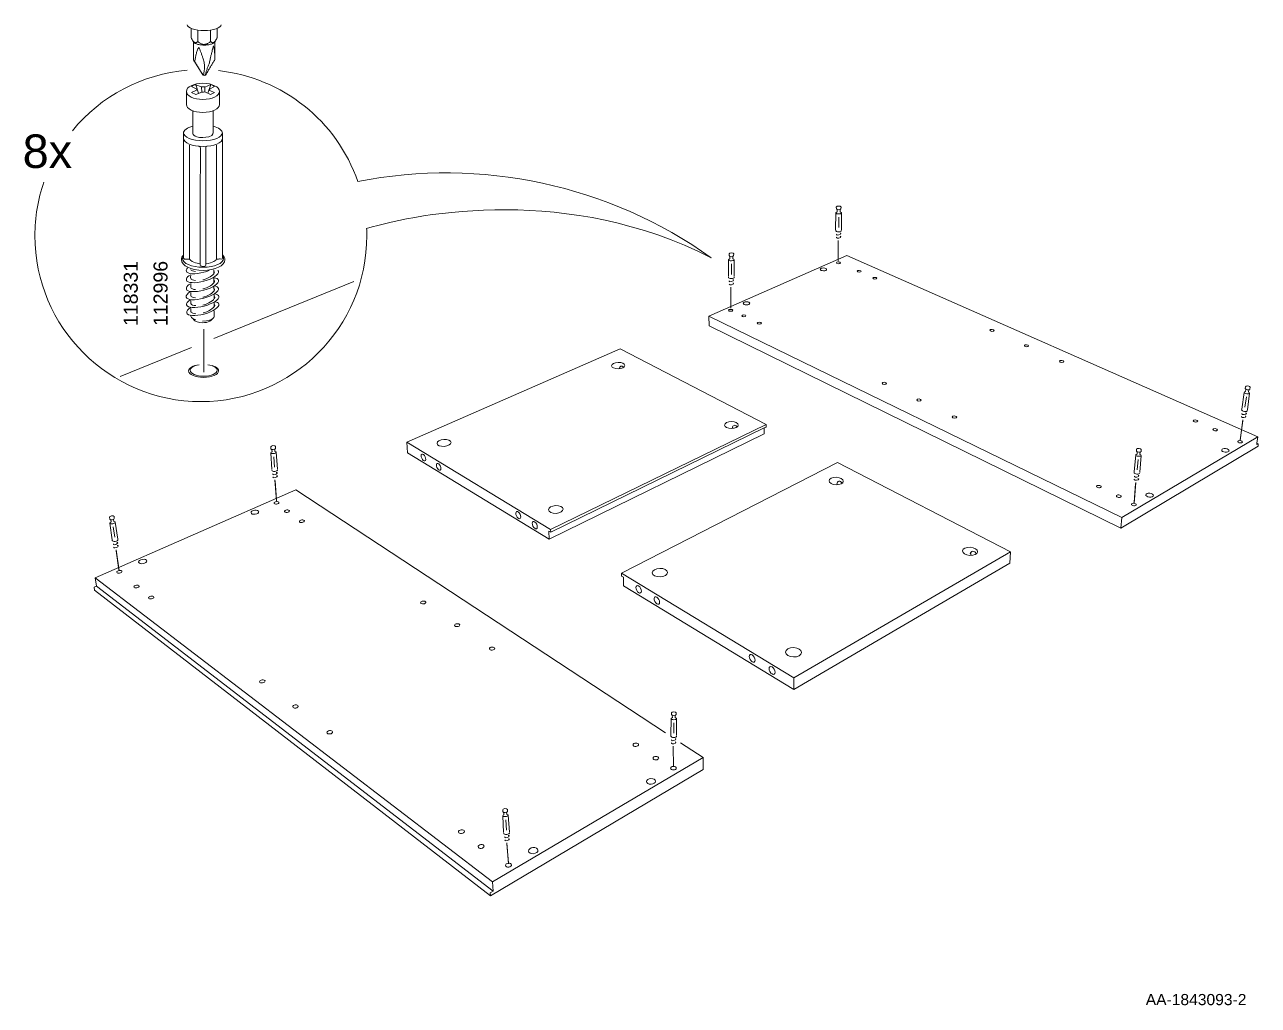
# Model space of a CAD drawing. Header units: metres. Extents: x -8.4 to 7.9, y -3.9 to 2.
# Drawn here: x 2.103 to 2.809, y 0.039 to 0.6 of the extents above; entities that cross this region are included whole.
import ezdxf

# ---------------------------------------------------------------- set-up
doc = ezdxf.new("R2010")
doc.units = ezdxf.units.M
doc.header["$MEASUREMENT"] = 0
for name, color, linetype, lineweight in [('PDF4_Geometry_Num_Penna__1', 255, 'Continuous', 18), ('PDF4_Geometry_Num_Penna__7', 7, 'Continuous', 18), ('PDF4_Text_Num_Penna__7', 7, 'Continuous', 18)]:
    doc.layers.add(name, color=color, linetype=linetype, lineweight=lineweight)
doc.styles.add('GENERATED_STYLE_2', font='')
doc.styles.get('GENERATED_STYLE_2').set_extended_font_data('Arial')

msp = doc.modelspace()

# ---------------------------------------------------------------- linework, layer by layer
at = {"layer": 'PDF4_Geometry_Num_Penna__1', "color": 255, "linetype": 'Continuous', "lineweight": 18, "flags": 128}
for points in [[(2.56829, 0.47608), (2.56831, 0.46513)], [(2.50686, 0.4493), (2.50689, 0.43835)], [(2.79984, 0.37331), (2.79841, 0.36245)], [(2.2459, 0.33892), (2.24671, 0.328)], [(2.73857, 0.33744), (2.7377, 0.32652)], [(2.15495, 0.29886), (2.15652, 0.28802)], [(2.47389, 0.18661), (2.47392, 0.17565)], [(2.37869, 0.13113), (2.37951, 0.12021)]]:
    msp.add_lwpolyline(points, dxfattribs=at)
at = {"layer": 'PDF4_Geometry_Num_Penna__7', "color": 7, "linetype": 'Continuous', "lineweight": 18, "flags": 128}
for points in [[(2.19792, 0.5926), (2.19792, 0.59793)], [(2.20163, 0.5904), (2.20163, 0.59701)], [(2.20904, 0.5904), (2.20904, 0.597)], [(2.21275, 0.5926), (2.21275, 0.59793)], [(2.19935, 0.59004), (2.19873, 0.59102)], [(2.21112, 0.58981), (2.2109, 0.58962), (2.21063, 0.58944), (2.21031, 0.58926), (2.20993, 0.5891), (2.20952, 0.58896), (2.20905, 0.58882), (2.20856, 0.5887), (2.20804, 0.58861), (2.20749, 0.58853), (2.20692, 0.58847), (2.20633, 0.58842), (2.20573, 0.58839), (2.20513, 0.58839), (2.20454, 0.58841), (2.20395, 0.58845), (2.20337, 0.5885), (2.20281, 0.58857), (2.20228, 0.58867), (2.20177, 0.58878), (2.2013, 0.58891), (2.20087, 0.58905), (2.20048, 0.58921), (2.20014, 0.58937), (2.19985, 0.58956), (2.19961, 0.58975), (2.19943, 0.58995), (2.19935, 0.59004)], [(2.21193, 0.59102), (2.21132, 0.59004)], [(2.21145, 0.59026), (2.21145, 0.58029)], [(2.20454, 0.57127), (2.19935, 0.57951)], [(2.20375, 0.56445), (2.2005, 0.56569)], [(2.2005, 0.56569), (2.20217, 0.56081)], [(2.20832, 0.56321), (2.21122, 0.56463), (2.20911, 0.56587), (2.20577, 0.56436)], [(2.20659, 0.57199), (2.20613, 0.57127)], [(2.20911, 0.56587), (2.20735, 0.5609)], [(2.19514, 0.56188), (2.19514, 0.55443)], [(2.19804, 0.56463), (2.20112, 0.56321)], [(2.20103, 0.5625), (2.19804, 0.56117)], [(2.19804, 0.56117), (2.2005, 0.56002), (2.20393, 0.56144)], [(2.20375, 0.56445), (2.20393, 0.56144)], [(2.20578, 0.56436), (2.20569, 0.56153)], [(2.20569, 0.56153), (2.20894, 0.5601), (2.21131, 0.56117)], [(2.21131, 0.56117), (2.20841, 0.56241)], [(2.21412, 0.55443), (2.21412, 0.56188)], [(2.19892, 0.55088), (2.19886, 0.54195), (2.19883, 0.53811)], [(2.21043, 0.54195), (2.21043, 0.55079)], [(2.19347, 0.53796), (2.19347, 0.46674)], [(2.21043, 0.53794), (2.21043, 0.54195)], [(2.21588, 0.46656), (2.21579, 0.53796)], [(2.19696, 0.53114), (2.1969, 0.46641)], [(2.21236, 0.53102), (2.21236, 0.46611)], [(2.20621, 0.46275), (2.20621, 0.52907)], [(2.56722, 0.49563), (2.56725, 0.49462)], [(2.56986, 0.49462), (2.5699, 0.49563)], [(2.56701, 0.49231), (2.56684, 0.48267)], [(2.56772, 0.49409), (2.56775, 0.49285)], [(2.56856, 0.48993), (2.56856, 0.48389)], [(2.56937, 0.49411), (2.56939, 0.49284)], [(2.5701, 0.49231), (2.57012, 0.48265)], [(2.56829, 0.47658), (2.56832, 0.46463)], [(2.49433, 0.43323), (2.57331, 0.46798), (2.80847, 0.36415)], [(2.50579, 0.46885), (2.50582, 0.46784)], [(2.5063, 0.46731), (2.50632, 0.46607)], [(2.50794, 0.46733), (2.50796, 0.46606)], [(2.50843, 0.46784), (2.50848, 0.46885)], [(2.21084, 0.45973), (2.21085, 0.45736)], [(2.50558, 0.46553), (2.50541, 0.45589)], [(2.50714, 0.46315), (2.50714, 0.45711)], [(2.50867, 0.46553), (2.50869, 0.45586)], [(2.19764, 0.45712), (2.1976, 0.45518)], [(2.29101, 0.45306), (2.21083, 0.42048)], [(2.21089, 0.45521), (2.21091, 0.45228)], [(2.1977, 0.45184), (2.19771, 0.44958)], [(2.19772, 0.44675), (2.19773, 0.44475)], [(2.21095, 0.45006), (2.21097, 0.44758)], [(2.211, 0.44551), (2.21102, 0.44318)], [(2.50686, 0.44979), (2.50689, 0.43785)], [(2.19774, 0.44209), (2.19775, 0.44045)], [(2.21105, 0.44093), (2.21108, 0.43865)], [(2.19776, 0.43765), (2.19777, 0.43558)], [(2.21112, 0.43619), (2.21114, 0.43337)], [(2.49433, 0.43323), (2.73063, 0.31797), (2.80847, 0.36415)], [(2.49433, 0.43323), (2.49436, 0.4276)], [(2.20508, 0.42573), (2.20508, 0.40122)], [(2.49436, 0.4276), (2.73005, 0.31177)], [(2.19816, 0.41533), (2.15723, 0.3987)], [(2.52708, 0.36972), (2.52709, 0.37123), (2.44349, 0.41451), (2.32127, 0.361)], [(2.80072, 0.38957), (2.79927, 0.38004)], [(2.80138, 0.39283), (2.80126, 0.39182)], [(2.80167, 0.39124), (2.80153, 0.39)], [(2.80378, 0.38916), (2.80252, 0.37957)], [(2.8033, 0.39104), (2.80315, 0.38977)], [(2.80385, 0.39148), (2.80403, 0.39247)], [(2.80195, 0.387), (2.80115, 0.38102)], [(2.40364, 0.31114), (2.52709, 0.37123)], [(2.40371, 0.30955), (2.526, 0.36919)], [(2.50795, 0.36928), (2.50795, 0.36932), (2.50794, 0.36935), (2.50794, 0.36938), (2.50794, 0.36942), (2.50794, 0.36946), (2.50794, 0.36949)], [(2.52597, 0.36575), (2.526, 0.36919)], [(2.526, 0.36919), (2.52708, 0.36972)], [(2.7999, 0.3738), (2.79835, 0.36196)], [(2.32127, 0.361), (2.40364, 0.31114)], [(2.32127, 0.361), (2.32175, 0.35492), (2.40286, 0.30546)], [(2.40286, 0.30546), (2.52597, 0.36575)], [(2.80801, 0.36054), (2.8079, 0.35966)], [(2.8079, 0.35966), (2.80879, 0.3602)], [(2.80847, 0.36415), (2.80801, 0.36054)], [(2.80801, 0.36054), (2.80879, 0.3602)], [(2.80879, 0.3602), (2.80861, 0.35871)], [(2.24345, 0.35835), (2.24354, 0.35734)], [(2.24347, 0.35503), (2.24399, 0.3454)], [(2.24406, 0.35685), (2.24417, 0.35561)], [(2.2457, 0.35699), (2.24581, 0.35572)], [(2.24615, 0.35753), (2.24612, 0.35854)], [(2.24655, 0.35525), (2.24726, 0.34561)], [(2.73005, 0.31177), (2.80861, 0.35871)], [(2.73862, 0.35373), (2.73766, 0.34413)], [(2.73911, 0.35701), (2.73905, 0.356)], [(2.73948, 0.35544), (2.7394, 0.3542)], [(2.7417, 0.35347), (2.74093, 0.34384)], [(2.74112, 0.35532), (2.74104, 0.35405)], [(2.74165, 0.35579), (2.74178, 0.35679)], [(2.24519, 0.35275), (2.24562, 0.34674)], [(2.56792, 0.34949), (2.44415, 0.28599), (2.4442, 0.28439)], [(2.66646, 0.29184), (2.6669, 0.29821), (2.56792, 0.34949)], [(2.73998, 0.35122), (2.73949, 0.3452)], [(2.24587, 0.33942), (2.24675, 0.32751)], [(2.46947, 0.19466), (2.25785, 0.33369), (2.14302, 0.28344)], [(2.56781, 0.33701), (2.56779, 0.3371), (2.56777, 0.33718), (2.56776, 0.33725), (2.56775, 0.33733), (2.56775, 0.3374), (2.56775, 0.33749)], [(2.73861, 0.33793), (2.73766, 0.32603)], [(2.15113, 0.31807), (2.1513, 0.31707)], [(2.15388, 0.31744), (2.15379, 0.31845)], [(2.73063, 0.31797), (2.73005, 0.31177)], [(2.15139, 0.31475), (2.15258, 0.30518)], [(2.15185, 0.31661), (2.15205, 0.31539)], [(2.15326, 0.31261), (2.15412, 0.30664)], [(2.15347, 0.31687), (2.15367, 0.3156)], [(2.15444, 0.31519), (2.15583, 0.30562)], [(2.40364, 0.31114), (2.40371, 0.30955)], [(2.40286, 0.30546), (2.40265, 0.3102), (2.40371, 0.30955)], [(2.15487, 0.29935), (2.15659, 0.28753)], [(2.44415, 0.28599), (2.54294, 0.22617), (2.66689, 0.29822)], [(2.64432, 0.29654), (2.64425, 0.29669), (2.6442, 0.29682), (2.64417, 0.29695), (2.64415, 0.29707), (2.64414, 0.2972), (2.64414, 0.29734)], [(2.66646, 0.29184), (2.54284, 0.21948), (2.44545, 0.27889), (2.44531, 0.28371)], [(2.49096, 0.18054), (2.37035, 0.10932), (2.14302, 0.28344)], [(2.14302, 0.28344), (2.14378, 0.27864)], [(2.44531, 0.28371), (2.4442, 0.28439)], [(2.14378, 0.27864), (2.1423, 0.27798)], [(2.1423, 0.27798), (2.14255, 0.27637)], [(2.14255, 0.27637), (2.36923, 0.10131), (2.49101, 0.17372)], [(2.3707, 0.10401), (2.14378, 0.27864)], [(2.54294, 0.22617), (2.54284, 0.21948)], [(2.47283, 0.20616), (2.47285, 0.20515)], [(2.47547, 0.20515), (2.47551, 0.20616)], [(2.47261, 0.20284), (2.47245, 0.1932)], [(2.47333, 0.20462), (2.47336, 0.20337)], [(2.47417, 0.20045), (2.47417, 0.19442)], [(2.47498, 0.20464), (2.475, 0.20336)], [(2.4757, 0.20284), (2.47573, 0.19317)], [(2.47389, 0.1871), (2.47392, 0.17516)], [(2.49101, 0.17372), (2.49096, 0.18054), (2.4781, 0.18899)], [(2.37622, 0.15055), (2.37631, 0.14955)], [(2.37683, 0.14905), (2.37694, 0.14781)], [(2.37847, 0.14919), (2.37858, 0.14792)], [(2.37892, 0.14973), (2.37889, 0.15075)], [(2.37624, 0.14723), (2.37677, 0.1376)], [(2.37797, 0.14496), (2.3784, 0.13894)], [(2.37932, 0.14745), (2.38004, 0.13781)], [(2.37866, 0.13162), (2.37955, 0.11971)], [(2.37035, 0.10932), (2.37069, 0.10401), (2.36912, 0.10308)], [(2.36912, 0.10308), (2.36923, 0.10131)]]:
    msp.add_lwpolyline(points, dxfattribs=at)
for points in [[(2.20139, 0.58516, 0.008555), (2.20104, 0.58415, 0.014522), (2.20075, 0.58313, 0.02113), (2.20031, 0.58105, 0.013384), (2.2, 0.57894, -0.253333), (2.19922, 0.57992), (2.19922, 0.58029), (2.19922, 0.59026)], [(2.2051, 0.57182, 0.001011), (2.20524, 0.5726, 0.006969), (2.2054, 0.57392, 0.007093), (2.20548, 0.57525, 0.011993), (2.20549, 0.57655, 0.009615), (2.20541, 0.57786, 0.006193), (2.20509, 0.57924, 0.004138), (2.20471, 0.5806, 0.008425), (2.20419, 0.58226, 0.009241), (2.2036, 0.58391, 0.007264), (2.20296, 0.58554, 0.000858), (2.20228, 0.58715, 0.013274), (2.2018, 0.58616)], [(2.20266, 0.58966, 0.031134), (2.20344, 0.58923, 0.04109), (2.20427, 0.58893)], [(2.21134, 0.58391, 0.014899), (2.2112, 0.58531, 0.02072), (2.21097, 0.58665, 0.010601), (2.21063, 0.58791, -0.001478), (2.21032, 0.58667, 0.003148), (2.21001, 0.58541, 0.001473), (2.20969, 0.58417, 0.00245), (2.20923, 0.58235, 0.005765), (2.20882, 0.58053, 0.00508), (2.20832, 0.57813, 0.008866), (2.20759, 0.57637, 0.012369), (2.20699, 0.57464, 0.014281), (2.20657, 0.57321, 0.00899), (2.20621, 0.57182)], [(2.21033, 0.58971, 0.102061), (2.21066, 0.58977, 0.07603), (2.21099, 0.58995)], [(2.21131, 0.59021, 0.033905), (2.21163, 0.59059, 0.030519), (2.2121, 0.59131, 0.01524), (2.21254, 0.59214)], [(2.20672, 0.57222, 0.004239), (2.20735, 0.57327, -0.002379), (2.20839, 0.57499, -0.003876), (2.20941, 0.57668, -0.00092), (2.21043, 0.57835, 0.000124), (2.21145, 0.57998, -0.003542), (2.21144, 0.58124, 0.005625), (2.21142, 0.58247)], [(2.2, 0.57894, 0.004854), (2.20109, 0.57704, 0.001853), (2.20225, 0.57512, 0.004167), (2.20326, 0.5735, 0.011519), (2.20433, 0.57187)], [(2.49557, 0.4666, 0.207079), (2.29326, 0.51022, 0.290729), (2.21354, 0.57374)], [(2.20493, 0.57108, 0.158949), (2.20604, 0.57119, -0.013499), (2.20613, 0.57149)], [(2.11353, 0.50995, 0.082447), (2.10847, 0.47928, 0.999979), (2.29844, 0.47928, 0.010718), (2.29834, 0.48337)]]:
    msp.add_lwpolyline(points, format="xyb", dxfattribs=at)
at = {"layer": 'PDF4_Geometry_Num_Penna__7', "color": 7, "linetype": 'Continuous', "lineweight": 18}
for centre, radius, start, end in [((2.20303, 0.59362), 0.00501, 213.04659, 220.89223), ((2.19988, 0.59179), 0.00221, 299.2503, 310.06225), ((2.20529, 0.59475), 0.00597, 266.67405, 273.32595), ((2.20529, 0.59307), 0.00429, 283.60704, 292.79129), ((2.21017, 0.59049), 0.000759, 239.9935, 260.98948), ((2.20337, 0.47945), 0.09481, 94.66581, 140.79253), ((-517.36608, 1.40941), 519.56999, 359.8956448, 359.9029325), ((2.5673, 0.48229), 0.000443, 166.67856, 179.49898), ((2.19331, 0.39617), 0.06971, 87.5344, 89.31611), ((2.19816, 0.48441), 0.027, 285.13303, 292.45678), ((2.20038, 0.47006), 0.01664, 284.51367, 287.31957), ((2.50587, 0.45551), 0.000433, 166.52367, 179.65387), ((2.19956, 0.46753), 0.01943, 284.88447, 287.2933), ((2.20116, 0.45746), 0.01388, 284.10329, 287.47135), ((2.20086, 0.45421), 0.01516, 284.54037, 287.61021), ((2.20065, 0.45037), 0.01585, 284.70727, 287.64512), ((2.44434, 0.40345), 0.00119, 39.56486, 184.95847), ((2.50904, 0.36942), 0.00131, 29.8532, 182.76664), ((2.24439, 0.34506), 0.00035, 169.39246, 185.32245), ((2.56895, 0.3373), 0.00142, 20.38157, 178.77414), ((2.64549, 0.29698), 0.00161, 11.0196, 173.64736), ((2.47289, 0.19282), 0.00042, 166.31819, 179.64881), ((2.37717, 0.13726), 0.00035, 169.39246, 185.32245)]:
    msp.add_arc(centre, radius, start, end, dxfattribs=at)
for centre, major_axis, ratio, start_param, end_param in [((2.20462, 0.59983), (-0.00896, 0.00022), 0.34215, 6.278127, 7.943022), ((2.2059, 0.59988), (0.00912, 0.00017), 0.342079, 4.64458, 6.287905)]:
    msp.add_ellipse(centre, major_axis=major_axis, ratio=ratio, start_param=start_param, end_param=end_param, dxfattribs=at)
for centre, major_axis, ratio in [((2.55985, 0.45999), (-0.00183, 0.00003), 0.448149), ((2.56838, 0.46375), (-0.00114, 0.00002), 0.443293), ((2.58035, 0.45888), (-0.00114, 0.00003), 0.44956), ((2.58929, 0.45491), (-0.00116, 0.00003), 0.443782), ((2.51581, 0.44056), (-0.00189, 0.00001), 0.457373), ((2.50671, 0.43654), (-0.00119, 0), 0.463413), ((2.5143, 0.43342), (-0.00119, 0), 0.460937), ((2.52316, 0.42915), (-0.0012, 0.00001), 0.468642), ((2.65632, 0.42506), (-0.00121, 0.00007), 0.463783), ((2.67607, 0.41626), (-0.00122, 0.00008), 0.470816), ((2.44237, 0.40488), (0.00377, 0.0001), 0.4786), ((2.6963, 0.40726), (-0.00125, 0.00009), 0.466926), ((2.59474, 0.39471), (-0.00126, 0.00004), 0.486259), ((2.61454, 0.38518), (-0.00127, 0.00005), 0.487775), ((2.63485, 0.37541), (-0.00129, 0.00007), 0.494768), ((2.50714, 0.37089), (0.00393, 0), 0.502408), ((2.7728, 0.3732), (-0.00131, 0.00014), 0.482642), ((2.78404, 0.36819), (-0.00131, 0.00015), 0.488027), ((2.34264, 0.36068), (0.00401, 0.00029), 0.500635), ((2.79831, 0.3613), (-0.00133, 0.00017), 0.489221), ((2.33083, 0.35229), (-0.00088, 0.00195), 0.50129), ((2.78995, 0.35636), (-0.00213, 0.00025), 0.491485), ((2.33958, 0.34697), (-0.00089, 0.00195), 0.504569), ((2.56713, 0.33881), (-0.00409, 0.00011), 0.522453), ((2.71749, 0.33564), (-0.00136, 0.00012), 0.510427), ((2.74654, 0.33071), (-0.0022, 0.00023), 0.509871), ((2.24675, 0.32637), (0.0014, 0.00016), 0.509615), ((2.40664, 0.32254), (0.00418, 0.0002), 0.528981), ((2.7289, 0.33014), (-0.00137, 0.00013), 0.513939), ((2.73753, 0.32539), (-0.00138, 0.00014), 0.516095), ((2.2344, 0.32095), (0.00225, 0.00027), 0.510914), ((2.25272, 0.32153), (0.0014, 0.00016), 0.513848), ((2.38514, 0.3193), (-0.00095, 0.002), 0.522443), ((2.26127, 0.31581), (0.00141, 0.00016), 0.521864), ((2.39462, 0.31354), (-0.00097, 0.00202), 0.524762), ((2.64377, 0.29856), (-0.0043, 0.00028), 0.542297), ((2.17017, 0.29276), (0.00233, 0.00036), 0.519464), ((2.15681, 0.28689), (0.00147, 0.00025), 0.520512), ((2.46623, 0.2864), (0.00435, 0.0001), 0.554197), ((2.16665, 0.27846), (0.00148, 0.00024), 0.526262), ((2.45406, 0.27682), (-0.00106, 0.00208), 0.544878), ((2.17502, 0.27213), (0.00149, 0.00024), 0.531988), ((2.33075, 0.2693), (0.00148, 0.00014), 0.55568), ((2.4645, 0.27047), (-0.00109, 0.00208), 0.547819), ((2.35018, 0.2563), (0.0015, 0.00012), 0.563569), ((2.37017, 0.24292), (0.00151, 0.00011), 0.580255), ((2.54275, 0.24077), (-0.00458, 0.00009), 0.58381), ((2.51902, 0.23732), (-0.0012, 0.00213), 0.565405), ((2.53042, 0.2304), (-0.00122, 0.00215), 0.567164), ((2.23862, 0.22413), (0.00156, 0.00022), 0.570902), ((2.25763, 0.20978), (0.00157, 0.00023), 0.583602), ((2.27723, 0.19499), (0.0016, 0.00021), 0.592637), ((2.45244, 0.18786), (0.0016, 0.00006), 0.617825), ((2.46391, 0.18018), (0.00162, 0.00005), 0.618543), ((2.47399, 0.17444), (0.00162, 0.00004), 0.629121), ((2.46112, 0.16688), (0.00262, 0.00009), 0.628947), ((2.35261, 0.1381), (0.00168, 0.00019), 0.640603), ((2.36385, 0.12962), (0.0017, 0.00018), 0.645681), ((2.39372, 0.12724), (0.00272, 0.00022), 0.649554), ((2.37959, 0.11893), (0.00171, 0.00017), 0.655207)]:
    msp.add_ellipse(centre, major_axis=major_axis, ratio=ratio, dxfattribs=at)
for points in [[(2.19844, 0.59154), (2.19825, 0.59188), (2.19809, 0.59223), (2.19792, 0.5926)], [(2.19883, 0.59089), (2.19868, 0.59109), (2.19856, 0.59131), (2.19844, 0.59154)], [(2.19957, 0.59002), (2.19947, 0.5901), (2.19935, 0.59021), (2.19924, 0.59034)], [(2.19992, 0.5898), (2.19981, 0.58985), (2.19969, 0.58993), (2.19957, 0.59002)], [(2.20026, 0.58971), (2.20015, 0.58972), (2.20004, 0.58975), (2.19992, 0.5898)], [(2.20058, 0.58973), (2.20069, 0.58973), (2.20037, 0.58971), (2.20026, 0.58971)], [(2.20096, 0.58986), (2.20083, 0.5898), (2.20071, 0.58975), (2.20058, 0.58973)], [(2.20163, 0.5904), (2.20152, 0.5903), (2.20141, 0.59019), (2.2013, 0.5901)], [(2.20139, 0.58516), (2.20152, 0.58551), (2.20164, 0.58584), (2.2018, 0.58616)], [(2.20266, 0.58966), (2.2023, 0.58988), (2.20196, 0.59013), (2.20163, 0.5904)], [(2.20494, 0.5888), (2.20471, 0.58883), (2.20449, 0.58886), (2.20427, 0.58893)], [(2.2063, 0.5889), (2.20609, 0.58885), (2.20586, 0.58881), (2.20564, 0.5888)], [(2.2077, 0.58947), (2.20746, 0.58934), (2.20721, 0.58921), (2.20696, 0.58912)], [(2.20839, 0.58991), (2.20816, 0.58975), (2.20794, 0.5896), (2.2077, 0.58947)], [(2.20904, 0.5904), (2.20882, 0.59023), (2.20861, 0.59006), (2.20839, 0.58991)], [(2.20927, 0.59018), (2.20937, 0.59018), (2.20894, 0.5904), (2.20904, 0.5904)], [(2.20979, 0.58983), (2.20961, 0.58991), (2.20943, 0.59004), (2.20927, 0.59018)], [(2.21033, 0.58971), (2.21042, 0.58971), (2.20996, 0.58974), (2.21005, 0.58974)], [(2.21131, 0.59021), (2.2112, 0.59011), (2.21087, 0.58995), (2.21099, 0.58995)], [(2.21131, 0.59004), (2.21136, 0.59004), (2.21112, 0.58981), (2.21112, 0.58981)], [(2.21275, 0.5926), (2.21268, 0.59244), (2.2126, 0.59229), (2.21254, 0.59214)], [(2.21134, 0.58391), (2.21138, 0.58344), (2.21139, 0.58296), (2.21142, 0.58247)], [(2.20672, 0.57222), (2.20662, 0.57204), (2.20651, 0.57187), (2.2064, 0.5717)], [(2.20463, 0.56649), (2.19939, 0.56649), (2.19514, 0.56442), (2.19514, 0.56188)], [(2.2005, 0.56569), (2.2005, 0.56569), (2.19839, 0.56516), (2.19804, 0.56463)], [(2.20462, 0.57147), (2.20451, 0.5716), (2.20443, 0.57173), (2.20433, 0.57187)], [(2.20493, 0.57108), (2.20478, 0.57109), (2.20463, 0.57116), (2.20454, 0.57127)], [(2.20493, 0.57108), (2.20483, 0.57121), (2.20471, 0.57134), (2.20462, 0.57147)], [(2.21412, 0.56188), (2.21412, 0.56442), (2.20987, 0.56649), (2.20463, 0.56649)], [(2.20501, 0.57144), (2.20499, 0.57132), (2.20496, 0.5712), (2.20493, 0.57108)], [(2.2051, 0.57182), (2.20508, 0.57169), (2.20505, 0.57156), (2.20501, 0.57144)], [(2.2064, 0.5717), (2.20629, 0.57152), (2.20616, 0.57135), (2.20604, 0.57119)], [(2.20613, 0.57127), (2.20617, 0.57127), (2.20604, 0.57119), (2.20604, 0.57119)], [(2.20613, 0.57149), (2.20615, 0.5716), (2.20618, 0.57171), (2.20621, 0.57182)], [(2.20463, 0.55727), (2.19939, 0.55727), (2.19514, 0.55933), (2.19514, 0.56188)], [(2.20112, 0.56321), (2.20112, 0.56321), (2.20103, 0.56312), (2.20103, 0.5625)], [(2.20577, 0.56436), (2.20577, 0.56436), (2.20481, 0.56472), (2.20375, 0.56445)], [(2.20393, 0.56144), (2.20393, 0.56144), (2.20481, 0.56117), (2.20569, 0.56153)], [(2.21412, 0.56188), (2.21412, 0.55933), (2.20987, 0.55727), (2.20463, 0.55727)], [(2.20841, 0.56241), (2.20841, 0.56241), (2.20867, 0.56259), (2.20832, 0.56321)], [(2.19514, 0.55443), (2.19514, 0.55188), (2.19939, 0.54982), (2.20463, 0.54982)], [(2.20463, 0.54982), (2.20987, 0.54982), (2.21412, 0.55188), (2.21412, 0.55443)], [(2.1988, 0.54195), (2.19561, 0.54113), (2.19347, 0.53965), (2.19347, 0.53796)], [(2.20465, 0.53363), (2.19852, 0.53363), (2.19356, 0.53569), (2.19356, 0.53824)], [(2.19883, 0.53811), (2.19883, 0.53811), (2.19848, 0.53545), (2.20463, 0.53545)], [(2.20463, 0.53545), (2.21043, 0.53545), (2.21043, 0.53794), (2.21043, 0.53794)], [(2.21574, 0.53824), (2.21574, 0.53569), (2.21078, 0.53363), (2.20465, 0.53363)], [(2.21579, 0.53796), (2.21579, 0.53965), (2.21366, 0.54113), (2.21046, 0.54195)], [(2.20472, 0.53033), (2.19856, 0.53033), (2.19356, 0.53243), (2.19356, 0.53501)], [(2.20188, 0.53043), (2.20188, 0.53043), (2.20317, 0.53078), (2.20317, 0.52919)], [(2.21588, 0.53501), (2.21588, 0.53243), (2.21088, 0.53033), (2.20472, 0.53033)], [(2.20621, 0.52907), (2.20621, 0.52907), (2.20604, 0.53049), (2.20692, 0.53049)], [(2.29834, 0.48337), (2.32966, 0.49268), (2.41415, 0.5083), (2.49557, 0.4666)], [(2.56856, 0.49626), (2.56782, 0.49626), (2.56722, 0.49598), (2.56722, 0.49563)], [(2.56725, 0.49462), (2.56725, 0.49427), (2.56783, 0.49399), (2.56855, 0.49399)], [(2.56855, 0.49399), (2.56927, 0.49399), (2.56986, 0.49427), (2.56986, 0.49462)], [(2.5699, 0.49563), (2.5699, 0.49598), (2.56931, 0.49626), (2.56856, 0.49626)], [(2.56701, 0.49231), (2.56701, 0.49254), (2.56731, 0.49274), (2.56775, 0.49285)], [(2.56855, 0.49169), (2.5677, 0.49169), (2.56701, 0.49197), (2.56701, 0.49231)], [(2.57008, 0.49223), (2.56998, 0.49192), (2.56933, 0.49169), (2.56855, 0.49169)], [(2.56939, 0.49284), (2.56984, 0.49273), (2.57009, 0.49254), (2.57009, 0.49232)], [(2.57009, 0.49232), (2.57012, 0.49232), (2.57008, 0.49223), (2.57008, 0.49223)], [(2.56854, 0.48147), (2.56762, 0.48146), (2.56686, 0.48184), (2.56686, 0.4823)], [(2.57021, 0.48232), (2.57021, 0.48185), (2.56946, 0.48147), (2.56854, 0.48147)], [(2.56982, 0.48054), (2.56989, 0.48029), (2.56937, 0.47994), (2.56865, 0.47975)], [(2.56935, 0.48076), (2.56961, 0.48074), (2.56979, 0.48066), (2.56982, 0.48054)], [(2.56725, 0.47986), (2.56736, 0.47986), (2.5673, 0.48008), (2.56745, 0.4802)], [(2.56865, 0.47975), (2.56794, 0.47957), (2.56732, 0.47962), (2.56725, 0.47986)], [(2.56725, 0.47805), (2.56736, 0.47805), (2.5673, 0.47827), (2.56745, 0.47839)], [(2.56865, 0.47794), (2.56794, 0.47776), (2.56732, 0.4778), (2.56725, 0.47805)], [(2.56982, 0.47873), (2.56989, 0.47848), (2.56937, 0.47813), (2.56865, 0.47794)], [(2.56935, 0.47895), (2.56961, 0.47893), (2.56979, 0.47885), (2.56982, 0.47873)], [(2.19227, 0.46553), (2.19227, 0.46645), (2.19269, 0.46734), (2.19344, 0.46813)], [(2.19291, 0.46626), (2.19291, 0.46679), (2.1931, 0.46729), (2.19344, 0.46777)], [(2.20469, 0.46121), (2.19819, 0.46121), (2.19291, 0.46347), (2.19291, 0.46626)], [(2.19347, 0.46673), (2.19347, 0.46673), (2.19338, 0.46588), (2.19415, 0.46588)], [(2.1969, 0.46641), (2.1969, 0.46641), (2.19678, 0.466), (2.19713, 0.46558)], [(2.21646, 0.46626), (2.21646, 0.46347), (2.21119, 0.46121), (2.20469, 0.46121)], [(2.21448, 0.46594), (2.21571, 0.46552), (2.21588, 0.46656), (2.21588, 0.46656)], [(2.21593, 0.46777), (2.21628, 0.46729), (2.21646, 0.46679), (2.21646, 0.46626)], [(2.21597, 0.46815), (2.21674, 0.46736), (2.21717, 0.46647), (2.21717, 0.46553)], [(2.50713, 0.46948), (2.50639, 0.46948), (2.50579, 0.4692), (2.50579, 0.46885)], [(2.50582, 0.46784), (2.50582, 0.46749), (2.5064, 0.46721), (2.50712, 0.46721)], [(2.50712, 0.46721), (2.50784, 0.46721), (2.50843, 0.46749), (2.50843, 0.46784)], [(2.50848, 0.46885), (2.50848, 0.4692), (2.50788, 0.46948), (2.50713, 0.46948)], [(2.20472, 0.45937), (2.19785, 0.45937), (2.19227, 0.46213), (2.19227, 0.46553)], [(2.19515, 0.45901), (2.19501, 0.45956), (2.19528, 0.46019), (2.19589, 0.46084)], [(2.19631, 0.46582), (2.19631, 0.46582), (2.1966, 0.466), (2.19713, 0.46558)], [(2.19713, 0.46558), (2.19713, 0.46558), (2.19878, 0.46351), (2.20305, 0.4631)], [(2.20044, 0.45877), (2.19895, 0.45883), (2.19789, 0.45924), (2.19766, 0.46)], [(2.20305, 0.4631), (2.20305, 0.4631), (2.20276, 0.46186), (2.204, 0.46177)], [(2.204, 0.46177), (2.2042, 0.46176), (2.20513, 0.46164), (2.20539, 0.46168)], [(2.21717, 0.46553), (2.21717, 0.46213), (2.21159, 0.45937), (2.20472, 0.45937)], [(2.20539, 0.46168), (2.20674, 0.46192), (2.20621, 0.46275), (2.20621, 0.46275)], [(2.20633, 0.4631), (2.21026, 0.4634), (2.21236, 0.4657), (2.21236, 0.4657)], [(2.21236, 0.4657), (2.21248, 0.46593), (2.21448, 0.46594), (2.21448, 0.46594)], [(2.21317, 0.45952), (2.21338, 0.45933), (2.21353, 0.45911), (2.21359, 0.45887)], [(2.50558, 0.46553), (2.50558, 0.46576), (2.50588, 0.46596), (2.50632, 0.46607)], [(2.50712, 0.46491), (2.50627, 0.46491), (2.50558, 0.46519), (2.50558, 0.46553)], [(2.50865, 0.46545), (2.50855, 0.46514), (2.5079, 0.46491), (2.50712, 0.46491)], [(2.50796, 0.46606), (2.50841, 0.46594), (2.50867, 0.46576), (2.50867, 0.46553)], [(2.50867, 0.46553), (2.5087, 0.46553), (2.50865, 0.46545), (2.50865, 0.46545)], [(2.19515, 0.45388), (2.19494, 0.45468), (2.19561, 0.45563), (2.19687, 0.45656)], [(2.20521, 0.45835), (2.20012, 0.45698), (2.19561, 0.45727), (2.19515, 0.45901)], [(2.20521, 0.45323), (2.20012, 0.45185), (2.19562, 0.45215), (2.19515, 0.45388)], [(2.20044, 0.45364), (2.19895, 0.4537), (2.19789, 0.45411), (2.19766, 0.45487)], [(2.21359, 0.45887), (2.21405, 0.45713), (2.2103, 0.4546), (2.20521, 0.45323)], [(2.21359, 0.45373), (2.21405, 0.45199), (2.2103, 0.44946), (2.20521, 0.44808)], [(2.21126, 0.45852), (2.21126, 0.45712), (2.20875, 0.45525), (2.20533, 0.45418)], [(2.21121, 0.45364), (2.21165, 0.45222), (2.20901, 0.45013), (2.20533, 0.44898)], [(2.21091, 0.45517), (2.2124, 0.45498), (2.21339, 0.4545), (2.21359, 0.45373)], [(2.50711, 0.45469), (2.50619, 0.45468), (2.50543, 0.45505), (2.50543, 0.45552)], [(2.50583, 0.45308), (2.50593, 0.45308), (2.50587, 0.4533), (2.50602, 0.45342)], [(2.50723, 0.45297), (2.50652, 0.45278), (2.50589, 0.45284), (2.50583, 0.45308)], [(2.50878, 0.45553), (2.50878, 0.45507), (2.50803, 0.45469), (2.50711, 0.45469)], [(2.50839, 0.45376), (2.50846, 0.45351), (2.50794, 0.45316), (2.50723, 0.45297)], [(2.50792, 0.45397), (2.50818, 0.45396), (2.50836, 0.45388), (2.50839, 0.45376)], [(2.50792, 0.45216), (2.50818, 0.45214), (2.50836, 0.45207), (2.50839, 0.45194)], [(2.19504, 0.44413), (2.19478, 0.44507), (2.19577, 0.44625), (2.19756, 0.44735)], [(2.19515, 0.44874), (2.19494, 0.44955), (2.19562, 0.45052), (2.19694, 0.45147)], [(2.20521, 0.44808), (2.20012, 0.44671), (2.19562, 0.447), (2.19515, 0.44874)], [(2.20043, 0.44369), (2.19894, 0.44374), (2.19789, 0.44416), (2.19765, 0.44492)], [(2.20044, 0.44845), (2.19895, 0.4485), (2.19789, 0.44891), (2.19766, 0.44967)], [(2.21347, 0.44911), (2.21394, 0.44738), (2.21018, 0.44485), (2.20509, 0.44347)], [(2.2112, 0.44888), (2.21164, 0.44746), (2.209, 0.44538), (2.20532, 0.44422)], [(2.21119, 0.4505), (2.21245, 0.45028), (2.21329, 0.44981), (2.21347, 0.44911)], [(2.21139, 0.44601), (2.21268, 0.4458), (2.21352, 0.44533), (2.21371, 0.44462)], [(2.50583, 0.45127), (2.50593, 0.45127), (2.50587, 0.45149), (2.50602, 0.45161)], [(2.50723, 0.45116), (2.50652, 0.45097), (2.50589, 0.45102), (2.50583, 0.45127)], [(2.50839, 0.45194), (2.50846, 0.4517), (2.50794, 0.45134), (2.50723, 0.45116)], [(2.20509, 0.44347), (2.2, 0.44209), (2.1955, 0.44239), (2.19504, 0.44413)], [(2.19527, 0.43964), (2.19504, 0.4405), (2.19585, 0.44156), (2.19735, 0.44257)], [(2.19533, 0.43508), (2.19509, 0.43598), (2.19597, 0.43709), (2.19758, 0.43814)], [(2.20532, 0.43898), (2.20024, 0.4376), (2.19573, 0.4379), (2.19527, 0.43964)], [(2.20056, 0.43923), (2.19907, 0.43927), (2.19801, 0.43969), (2.19778, 0.44045)], [(2.21371, 0.44462), (2.21417, 0.44289), (2.21042, 0.44036), (2.20532, 0.43898)], [(2.21377, 0.44007), (2.21423, 0.43833), (2.21048, 0.43581), (2.20538, 0.43443)], [(2.21133, 0.44442), (2.21176, 0.44299), (2.20913, 0.44091), (2.20545, 0.43976)], [(2.21133, 0.43992), (2.21177, 0.4385), (2.20913, 0.43642), (2.20545, 0.43526)], [(2.21151, 0.44145), (2.21276, 0.44123), (2.21358, 0.44077), (2.21377, 0.44007)], [(2.20538, 0.43443), (2.20029, 0.43305), (2.19579, 0.43334), (2.19533, 0.43508)], [(2.19778, 0.43337), (2.19778, 0.43337), (2.19768, 0.43263), (2.19882, 0.43185)], [(2.20062, 0.43452), (2.19913, 0.43458), (2.19807, 0.43499), (2.19784, 0.43575)], [(2.19882, 0.43185), (2.19923, 0.43156), (2.19979, 0.43127), (2.20059, 0.43101)], [(2.19901, 0.43154), (2.19901, 0.43154), (2.20059, 0.4297), (2.20282, 0.42953)], [(2.21114, 0.43337), (2.21114, 0.43337), (2.21114, 0.43047), (2.20446, 0.43041)], [(2.20762, 0.42988), (2.20879, 0.4303), (2.21026, 0.43171), (2.21026, 0.43171)], [(2.20282, 0.42953), (2.20504, 0.42935), (2.20645, 0.42947), (2.20762, 0.42988)], [(2.19646, 0.40185), (2.19646, 0.40353), (2.199, 0.40494), (2.2025, 0.40541)], [(2.19731, 0.40222), (2.19731, 0.40343), (2.19878, 0.40449), (2.20099, 0.40508)], [(2.20735, 0.40543), (2.21095, 0.40499), (2.21358, 0.40355), (2.21358, 0.40185)], [(2.20992, 0.40481), (2.21164, 0.40419), (2.21273, 0.40326), (2.21273, 0.40222)], [(2.20502, 0.39813), (2.20029, 0.39813), (2.19646, 0.39979), (2.19646, 0.40185)], [(2.20502, 0.39887), (2.20076, 0.39887), (2.19731, 0.40037), (2.19731, 0.40222)], [(2.21273, 0.40222), (2.21273, 0.40037), (2.20928, 0.39887), (2.20502, 0.39887)], [(2.21358, 0.40185), (2.21358, 0.39979), (2.20975, 0.39813), (2.20502, 0.39813)], [(2.80217, 0.38874), (2.80132, 0.38886), (2.80068, 0.38923), (2.80072, 0.38957)], [(2.80072, 0.38957), (2.80075, 0.38979), (2.80107, 0.38995), (2.80153, 0.39)], [(2.80126, 0.39182), (2.80122, 0.39148), (2.80176, 0.39112), (2.80247, 0.39103)], [(2.80279, 0.39327), (2.80205, 0.39337), (2.80142, 0.39317), (2.80138, 0.39283)], [(2.80376, 0.38908), (2.80361, 0.38879), (2.80294, 0.38864), (2.80217, 0.38874)], [(2.80247, 0.39103), (2.80319, 0.39093), (2.80381, 0.39113), (2.80385, 0.39148)], [(2.80403, 0.39247), (2.80408, 0.39282), (2.80352, 0.39317), (2.80279, 0.39327)], [(2.80315, 0.38977), (2.80358, 0.3896), (2.80381, 0.38938), (2.80378, 0.38916)], [(2.80378, 0.38916), (2.80381, 0.38916), (2.80376, 0.38908), (2.80376, 0.38908)], [(2.79907, 0.3754), (2.79918, 0.3754), (2.79915, 0.37561), (2.79931, 0.37571)], [(2.80045, 0.3751), (2.79972, 0.37501), (2.7991, 0.37514), (2.79907, 0.3754)], [(2.8008, 0.37861), (2.79989, 0.37873), (2.79919, 0.3792), (2.79925, 0.37966)], [(2.79925, 0.37966), (2.79928, 0.37966), (2.79924, 0.37975), (2.79927, 0.37975)], [(2.79931, 0.3772), (2.79942, 0.3772), (2.79939, 0.37741), (2.79955, 0.37751)], [(2.80069, 0.3769), (2.79996, 0.37681), (2.79934, 0.37694), (2.79931, 0.3772)], [(2.80171, 0.37573), (2.80175, 0.37547), (2.80118, 0.3752), (2.80045, 0.3751)], [(2.80195, 0.37752), (2.80198, 0.37727), (2.80142, 0.37699), (2.80069, 0.3769)], [(2.80257, 0.37923), (2.80251, 0.37877), (2.80172, 0.3785), (2.8008, 0.37861)], [(2.80127, 0.37601), (2.80153, 0.37595), (2.8017, 0.37586), (2.80171, 0.37573)], [(2.80151, 0.3778), (2.80177, 0.37775), (2.80194, 0.37765), (2.80195, 0.37752)], [(2.24474, 0.35907), (2.244, 0.35902), (2.24342, 0.3587), (2.24345, 0.35835)], [(2.24347, 0.35503), (2.24345, 0.35525), (2.24374, 0.35547), (2.24417, 0.35561)], [(2.24505, 0.35451), (2.2442, 0.35445), (2.24349, 0.35468), (2.24347, 0.35503)], [(2.24354, 0.35734), (2.24357, 0.357), (2.24417, 0.35676), (2.24489, 0.35681)], [(2.24612, 0.35854), (2.2461, 0.35889), (2.24548, 0.35912), (2.24474, 0.35907)], [(2.24489, 0.35681), (2.24561, 0.35686), (2.24617, 0.35718), (2.24615, 0.35753)], [(2.24654, 0.35516), (2.24646, 0.35485), (2.24583, 0.35457), (2.24505, 0.35451)], [(2.24581, 0.35572), (2.24626, 0.35564), (2.24653, 0.35547), (2.24655, 0.35525)], [(2.24655, 0.35525), (2.24658, 0.35525), (2.24654, 0.35516), (2.24654, 0.35516)], [(2.74011, 0.35297), (2.73926, 0.35304), (2.7386, 0.35338), (2.73862, 0.35373)], [(2.73862, 0.35373), (2.73864, 0.35395), (2.73895, 0.35413), (2.7394, 0.3542)], [(2.73905, 0.356), (2.73902, 0.35566), (2.73958, 0.35533), (2.7403, 0.35527)], [(2.74049, 0.35753), (2.73976, 0.35759), (2.73914, 0.35736), (2.73911, 0.35701)], [(2.74168, 0.35339), (2.74155, 0.35309), (2.74089, 0.35291), (2.74011, 0.35297)], [(2.7403, 0.35527), (2.74102, 0.35521), (2.74162, 0.35544), (2.74165, 0.35579)], [(2.74178, 0.35679), (2.74181, 0.35714), (2.74123, 0.35747), (2.74049, 0.35753)], [(2.74104, 0.35405), (2.74147, 0.3539), (2.74172, 0.3537), (2.7417, 0.35347)], [(2.7417, 0.35347), (2.74173, 0.35347), (2.74168, 0.35339), (2.74168, 0.35339)], [(2.24577, 0.34432), (2.24485, 0.34424), (2.24407, 0.34456), (2.24404, 0.34502)], [(2.2446, 0.34262), (2.24471, 0.34262), (2.24463, 0.34285), (2.24477, 0.34298)], [(2.24601, 0.34261), (2.24531, 0.34238), (2.24468, 0.34238), (2.2446, 0.34262)], [(2.24473, 0.34082), (2.24484, 0.34082), (2.24476, 0.34104), (2.2449, 0.34117)], [(2.24614, 0.3408), (2.24544, 0.34057), (2.24481, 0.34057), (2.24473, 0.34082)], [(2.24737, 0.34528), (2.24741, 0.34482), (2.24669, 0.34439), (2.24577, 0.34432)], [(2.24712, 0.34348), (2.2472, 0.34324), (2.2467, 0.34285), (2.24601, 0.34261)], [(2.24725, 0.34167), (2.24733, 0.34143), (2.24683, 0.34104), (2.24614, 0.3408)], [(2.24663, 0.34366), (2.24689, 0.34366), (2.24708, 0.3436), (2.24712, 0.34348)], [(2.24676, 0.34185), (2.24702, 0.34186), (2.24721, 0.34179), (2.24725, 0.34167)], [(2.73926, 0.34279), (2.73834, 0.34286), (2.73762, 0.34329), (2.73766, 0.34375)], [(2.73766, 0.34375), (2.73769, 0.34375), (2.73765, 0.34385), (2.73768, 0.34385)], [(2.7377, 0.33949), (2.7378, 0.33949), (2.73776, 0.33971), (2.73792, 0.33981)], [(2.73909, 0.33926), (2.73836, 0.33914), (2.73774, 0.33924), (2.7377, 0.33949)], [(2.73785, 0.34129), (2.73796, 0.34129), (2.73791, 0.34151), (2.73807, 0.34162)], [(2.73924, 0.34107), (2.73851, 0.34094), (2.73789, 0.34105), (2.73785, 0.34129)], [(2.74032, 0.33995), (2.74036, 0.3397), (2.73981, 0.33939), (2.73909, 0.33926)], [(2.74047, 0.34176), (2.74051, 0.34151), (2.73996, 0.3412), (2.73924, 0.34107)], [(2.74099, 0.3435), (2.74096, 0.34303), (2.74018, 0.34272), (2.73926, 0.34279)], [(2.73987, 0.34021), (2.74013, 0.34017), (2.7403, 0.34008), (2.74032, 0.33995)], [(2.74001, 0.34201), (2.74027, 0.34198), (2.74044, 0.34188), (2.74047, 0.34176)], [(2.15237, 0.31888), (2.15164, 0.31877), (2.15108, 0.31841), (2.15113, 0.31807)], [(2.15379, 0.31845), (2.15374, 0.31879), (2.15311, 0.31898), (2.15237, 0.31888)], [(2.1513, 0.31707), (2.15135, 0.31673), (2.15197, 0.31653), (2.15268, 0.31663)], [(2.15139, 0.31475), (2.15136, 0.31498), (2.15162, 0.31522), (2.15205, 0.31539)], [(2.153, 0.31435), (2.15216, 0.31423), (2.15144, 0.31441), (2.15139, 0.31476)], [(2.15268, 0.31663), (2.15339, 0.31673), (2.15393, 0.31709), (2.15388, 0.31744)], [(2.15444, 0.3151), (2.15438, 0.31479), (2.15378, 0.31446), (2.153, 0.31435)], [(2.15367, 0.3156), (2.15413, 0.31556), (2.15441, 0.31541), (2.15444, 0.31519)], [(2.15444, 0.31519), (2.15447, 0.31519), (2.15444, 0.3151), (2.15444, 0.3151)], [(2.15266, 0.30481), (2.15269, 0.30481), (2.15262, 0.30491), (2.15265, 0.30491)], [(2.15443, 0.30423), (2.15352, 0.3041), (2.15272, 0.30436), (2.15266, 0.30481)], [(2.15597, 0.30531), (2.15604, 0.30485), (2.15535, 0.30437), (2.15443, 0.30423)], [(2.15339, 0.30246), (2.15349, 0.30246), (2.1534, 0.30269), (2.15353, 0.30283)], [(2.15479, 0.30255), (2.15411, 0.30226), (2.15349, 0.30223), (2.15339, 0.30246)], [(2.15364, 0.30067), (2.15375, 0.30067), (2.15366, 0.30089), (2.15379, 0.30103)], [(2.15505, 0.30075), (2.15437, 0.30047), (2.15374, 0.30043), (2.15364, 0.30067)], [(2.15584, 0.30349), (2.15594, 0.30326), (2.15547, 0.30283), (2.15479, 0.30255)], [(2.15609, 0.3017), (2.15619, 0.30146), (2.15572, 0.30104), (2.15505, 0.30075)], [(2.15534, 0.30364), (2.1556, 0.30366), (2.15579, 0.30361), (2.15584, 0.30349)], [(2.1556, 0.30185), (2.15586, 0.30187), (2.15605, 0.30182), (2.15609, 0.3017)], [(2.47417, 0.20678), (2.47343, 0.20678), (2.47283, 0.2065), (2.47283, 0.20616)], [(2.47285, 0.20515), (2.47285, 0.2048), (2.47344, 0.20452), (2.47416, 0.20452)], [(2.47416, 0.20452), (2.47488, 0.20452), (2.47547, 0.2048), (2.47547, 0.20515)], [(2.47551, 0.20616), (2.47551, 0.2065), (2.47491, 0.20678), (2.47417, 0.20678)], [(2.47261, 0.20284), (2.47261, 0.20307), (2.47291, 0.20327), (2.47336, 0.20338)], [(2.47416, 0.20221), (2.4733, 0.20221), (2.47262, 0.20249), (2.47262, 0.20284)], [(2.47569, 0.20275), (2.47559, 0.20245), (2.47494, 0.20221), (2.47416, 0.20221)], [(2.475, 0.20336), (2.47544, 0.20325), (2.4757, 0.20307), (2.4757, 0.20284)], [(2.4757, 0.20284), (2.47573, 0.20284), (2.47569, 0.20275), (2.47569, 0.20275)], [(2.47414, 0.19199), (2.47322, 0.19199), (2.47247, 0.19236), (2.47247, 0.19282)], [(2.47286, 0.19039), (2.47297, 0.19039), (2.47291, 0.19061), (2.47305, 0.19073)], [(2.47581, 0.19284), (2.47582, 0.19238), (2.47507, 0.192), (2.47414, 0.19199)], [(2.47543, 0.19106), (2.4755, 0.19082), (2.47497, 0.19046), (2.47426, 0.19028)], [(2.47496, 0.19128), (2.47522, 0.19127), (2.4754, 0.19119), (2.47543, 0.19106)], [(2.47426, 0.19028), (2.47355, 0.19009), (2.47292, 0.19014), (2.47286, 0.19039)], [(2.47286, 0.18858), (2.47297, 0.18858), (2.47291, 0.1888), (2.47305, 0.18892)], [(2.47426, 0.18846), (2.47355, 0.18828), (2.47292, 0.18833), (2.47286, 0.18858)], [(2.47543, 0.18925), (2.4755, 0.18901), (2.47497, 0.18865), (2.47426, 0.18846)], [(2.47496, 0.18947), (2.47522, 0.18945), (2.4754, 0.18938), (2.47543, 0.18925)], [(2.37751, 0.15128), (2.37677, 0.15122), (2.37619, 0.1509), (2.37622, 0.15055)], [(2.37631, 0.14955), (2.37634, 0.1492), (2.37694, 0.14896), (2.37766, 0.14901)], [(2.37889, 0.15075), (2.37887, 0.15109), (2.37825, 0.15133), (2.37751, 0.15128)], [(2.37766, 0.14901), (2.37838, 0.14907), (2.37894, 0.14939), (2.37892, 0.14973)], [(2.37624, 0.14723), (2.37623, 0.14745), (2.37651, 0.14768), (2.37694, 0.14782)], [(2.37783, 0.14672), (2.37698, 0.14665), (2.37627, 0.14688), (2.37624, 0.14723)], [(2.37932, 0.14736), (2.37923, 0.14705), (2.3786, 0.14677), (2.37783, 0.14672)], [(2.37858, 0.14792), (2.37903, 0.14784), (2.37931, 0.14768), (2.37932, 0.14745)], [(2.37932, 0.14745), (2.37935, 0.14745), (2.37931, 0.14736), (2.37931, 0.14736)], [(2.37855, 0.13652), (2.37763, 0.13645), (2.37685, 0.13677), (2.37682, 0.13723)], [(2.37739, 0.13483), (2.3775, 0.13483), (2.37742, 0.13505), (2.37756, 0.13518)], [(2.37879, 0.13482), (2.3781, 0.13458), (2.37747, 0.13459), (2.37739, 0.13483)], [(2.38016, 0.13749), (2.38019, 0.13702), (2.37948, 0.13659), (2.37855, 0.13652)], [(2.3799, 0.13569), (2.37999, 0.13544), (2.37949, 0.13506), (2.37879, 0.13482)], [(2.37942, 0.13587), (2.37968, 0.13587), (2.37986, 0.13581), (2.3799, 0.13569)], [(2.37752, 0.13302), (2.37763, 0.13302), (2.37755, 0.13324), (2.37769, 0.13337)], [(2.37892, 0.13301), (2.37823, 0.13277), (2.3776, 0.13278), (2.37752, 0.13302)], [(2.38003, 0.13388), (2.38012, 0.13364), (2.37962, 0.13325), (2.37892, 0.13301)], [(2.37955, 0.13406), (2.37981, 0.13406), (2.37999, 0.134), (2.38003, 0.13388)]]:
    msp.add_open_spline(points, degree=3, dxfattribs=at)

# ---------------------------------------------------------------- texts
at = {"layer": 'PDF4_Text_Num_Penna__7', "color": 7, "linetype": 'Continuous', "lineweight": 18, "attachment_point": 7, "style": 'GENERATED_STYLE_2'}
for s, insert, char_height in [('\\A1;{\\pql;\\fArial|b0|i0|c0|p34;8x}', (2.10142, 0.51777), 0.0191887), ('\\A1;{\\pql;\\fArial|b0|i0|c0|p34;AA-1843093-2}', (2.74435, 0.03869), 0.0063962)]:
    msp.add_mtext(s, dxfattribs=dict(at, insert=insert, char_height=char_height))
at = {"layer": 'PDF4_Text_Num_Penna__7', "color": 7, "linetype": 'Continuous', "lineweight": 18, "char_height": 0.0079953, "attachment_point": 7, "rotation": 90, "style": 'GENERATED_STYLE_2'}
for s, insert in [('\\A1;{\\pql;\\fArial|b0|i0|c0|p34;118331}', (2.16742, 0.42755)), ('\\A1;{\\pql;\\fArial|b0|i0|c0|p34;112996}', (2.18447, 0.42755))]:
    msp.add_mtext(s, dxfattribs=dict(at, insert=insert))

doc.saveas('drawing.dxf')
